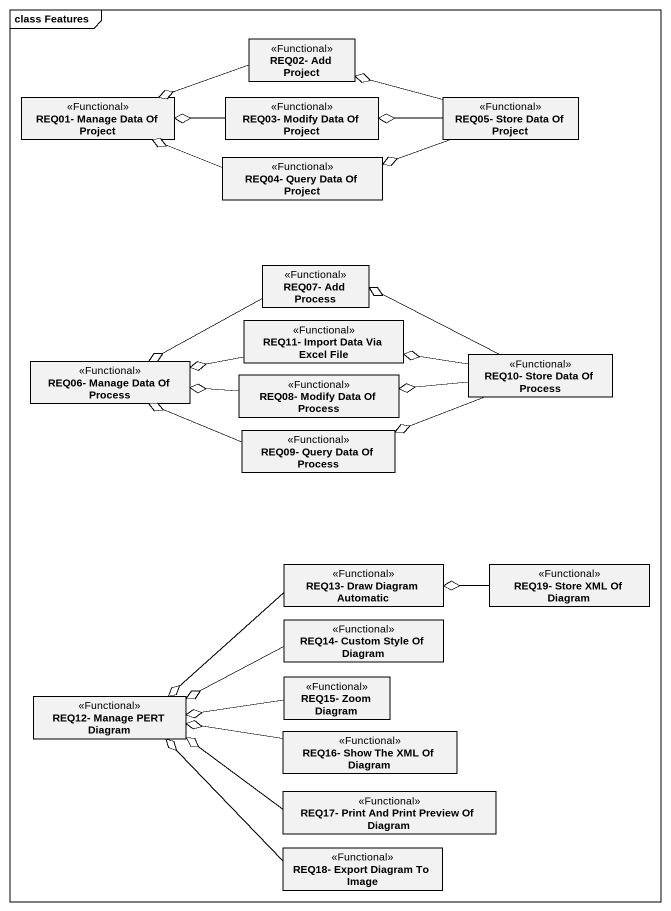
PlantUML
@startuml
mainframe class Features
hide circle
hide empty members
class "REQ02- Add Project" as REQ02_Add_Project <<Functional>>
class "REQ01- Manage Data Of Project" as REQ01_Manage_Data_Of_Project <<Functional>>
class "REQ03- Modify Data Of Project" as REQ03_Modify_Data_Of_Project <<Functional>>
class "REQ05- Store Data Of Project" as REQ05_Store_Data_Of_Project <<Functional>>
class "REQ04- Query Data Of Project" as REQ04_Query_Data_Of_Project <<Functional>>
class "REQ07- Add Process" as REQ07_Add_Process <<Functional>>
class "REQ11- Import Data Via Excel File" as REQ11_Import_Data_Via_Excel <<Functional>>
class "REQ06- Manage Data Of Process" as REQ06_Manage_Data_Of_Process <<Functional>>
class "REQ08- Modify Data Of Process" as REQ08_Modify_Data_Of_Process <<Functional>>
class "REQ10- Store Data Of Process" as REQ10_Store_Data_Of_Process <<Functional>>
class "REQ09- Query Data Of Process" as REQ09_Query_Data_Of_Process <<Functional>>
class "REQ13- Draw Diagram Automatic" as REQ13_Draw_Diagram_Automatic <<Functional>>
class "REQ19- Store XML Of Diagram" as REQ19_Store_XML_Of_Diagram <<Functional>>
class "REQ14- Custom Style Of Diagram" as REQ14_Custom_Style_Of <<Functional>>
class "REQ15- Zoom Diagram" as REQ15_Zoom_Diagram <<Functional>>
class "REQ12- Manage PERT Diagram" as REQ12_Manage_PERT_Diagram <<Functional>>
class "REQ16- Show The XML Of Diagram" as REQ16_Show_The_XML_Of <<Functional>>
class "REQ17- Print And Print Preview Of Diagram" as REQ17_Print_And_Print <<Functional>>
class "REQ18- Export Diagram To Image" as REQ18_Export_Diagram_To <<Functional>>
REQ02_Add_Project -left-o REQ01_Manage_Data_Of_Project
REQ03_Modify_Data_Of_Project -left-o REQ01_Manage_Data_Of_Project
REQ05_Store_Data_Of_Project -left-o REQ02_Add_Project
REQ05_Store_Data_Of_Project -left-o REQ03_Modify_Data_Of_Project
REQ05_Store_Data_Of_Project -left-o REQ04_Query_Data_Of_Project
REQ04_Query_Data_Of_Project -left-o REQ01_Manage_Data_Of_Project
REQ07_Add_Process -left-o REQ06_Manage_Data_Of_Process
REQ11_Import_Data_Via_Excel -left-o REQ06_Manage_Data_Of_Process
REQ08_Modify_Data_Of_Process -left-o REQ06_Manage_Data_Of_Process
REQ10_Store_Data_Of_Process -left-o REQ07_Add_Process
REQ10_Store_Data_Of_Process -left-o REQ11_Import_Data_Via_Excel
REQ10_Store_Data_Of_Process -left-o REQ08_Modify_Data_Of_Process
REQ10_Store_Data_Of_Process -left-o REQ09_Query_Data_Of_Process
REQ09_Query_Data_Of_Process -left-o REQ06_Manage_Data_Of_Process
REQ13_Draw_Diagram_Automatic -left-o REQ12_Manage_PERT_Diagram
REQ19_Store_XML_Of_Diagram -left-o REQ13_Draw_Diagram_Automatic
REQ14_Custom_Style_Of -left-o REQ12_Manage_PERT_Diagram
REQ15_Zoom_Diagram -left-o REQ12_Manage_PERT_Diagram
REQ16_Show_The_XML_Of -left-o REQ12_Manage_PERT_Diagram
REQ17_Print_And_Print -left-o REQ12_Manage_PERT_Diagram
REQ18_Export_Diagram_To -left-o REQ12_Manage_PERT_Diagram
@enduml
